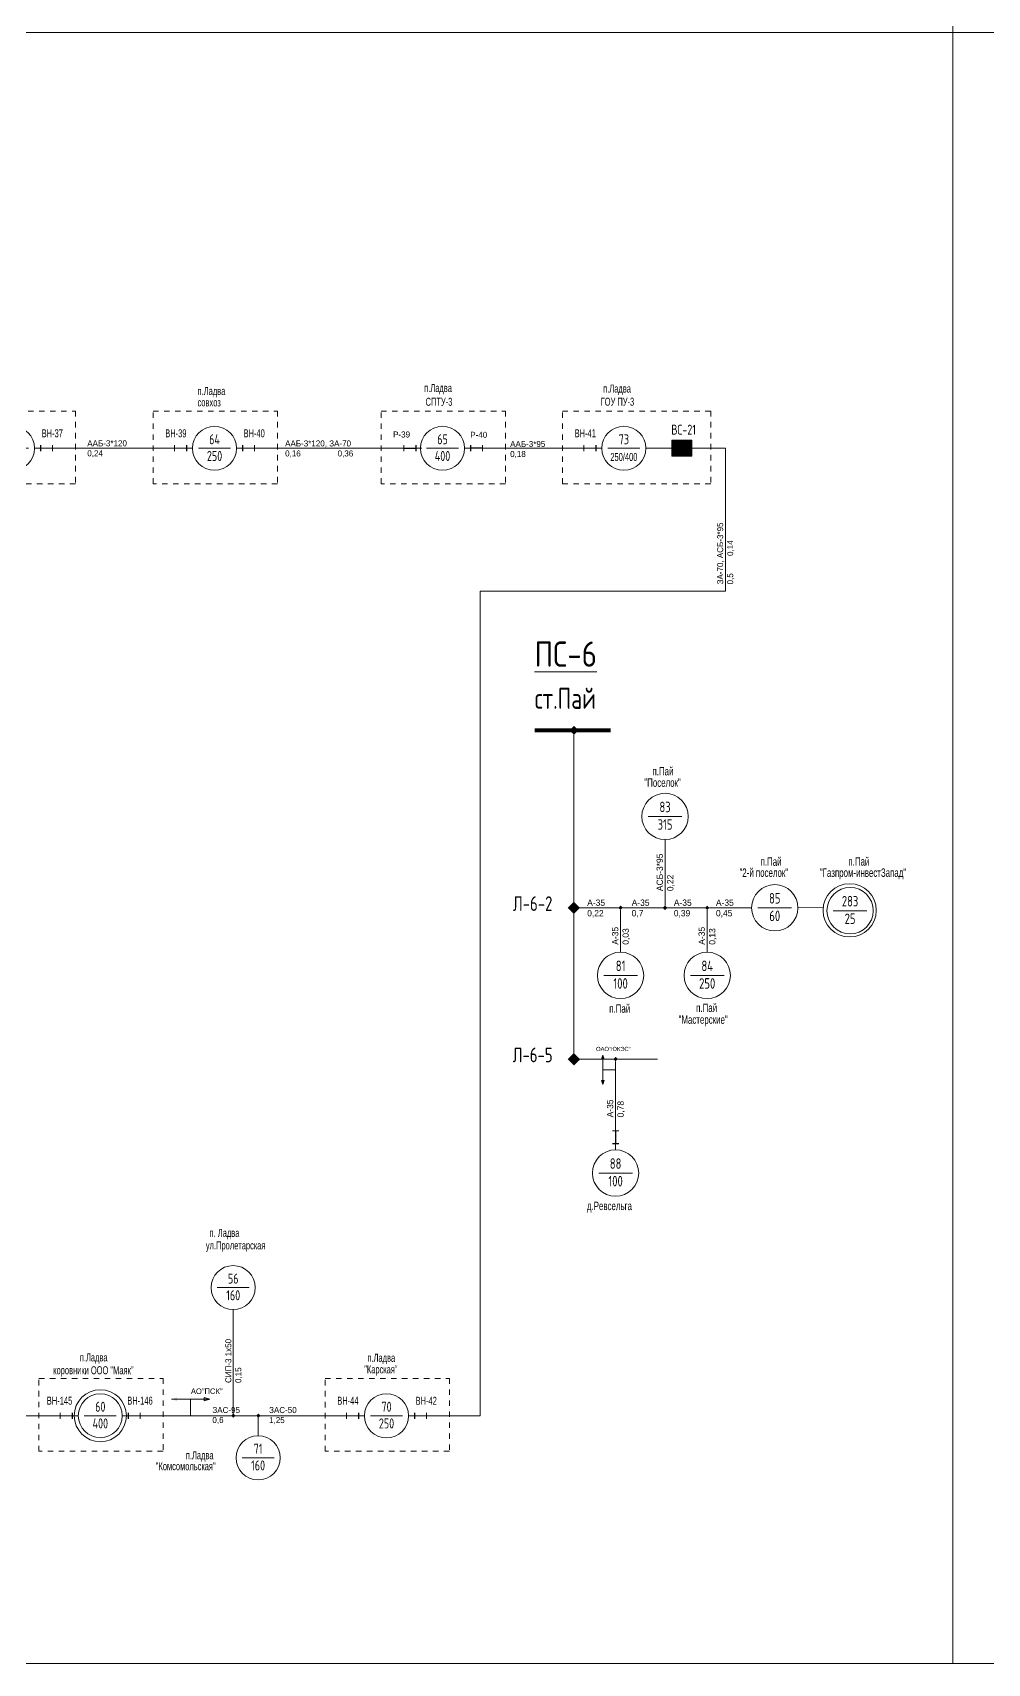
# Model space of a CAD drawing. Header units: millimetres. Extents: x 761 to 2477, y -1102 to -145.
# Drawn here: x 1257.7 to 1431.5, y -1101.8 to -804.8 of the extents above; entities that cross this region are included whole.
import ezdxf
from ezdxf.enums import TextEntityAlignment as Align

# ---------------------------------------------------------------- set-up
doc = ezdxf.new("R2010")
doc.units = ezdxf.units.MM
doc.linetypes.add('JIS_02_1.0', pattern=[2, 1, -1])
for name, color, linetype, lineweight in [('10_КВ', 250, 'Continuous', 18), ('АТРИБУТЫ', 7, 'Continuous', 13), ('РАЗЪЕД_РУБИЛЬН', 150, 'Continuous', 13), ('ТЕКСТ', 7, 'Continuous', 13)]:
    doc.layers.add(name, color=color, linetype=linetype, lineweight=lineweight)
doc.layers.add('Слой1', color=7, linetype='Continuous', lineweight=13, plot=False)
doc.layers.add('СХ_ОПЕРАТИВНАЯ', color=10, linetype='Continuous')
doc.layers.add('ШУНТ_РАЗЪЕД', color=161, linetype='Continuous')
doc.styles.add('ATTRIB', font='txt.shx', dxfattribs={"width": 0.7, "height": 5})
doc.styles.add('PRINADLEGNOST', font='txt.shx', dxfattribs={"width": 0.7, "height": 7})
doc.styles.add('МП', font='txt.shx', dxfattribs={"width": 0.7, "height": 2.5})
doc.styles.add('ПС', font='txt.shx', dxfattribs={"width": 0.8, "height": 12})
doc.styles.add('ТЕКСТ_МОДЕЛИ', font='txt.shx', dxfattribs={"width": 0.7, "height": 5})

# ---------------------------------------------------------------- blocks, each defined once
blk = doc.blocks.new('ВЫКЛ_НАГРУЗКИ')
at = {"color": 0, "linetype": 'ByBlock'}
for p, q in [((0, 0), (0, -3)), ((0, -9), (0, -12))]:
    blk.add_line(p, q, dxfattribs=at)
at = {"layer": 'РАЗЪЕД_РУБИЛЬН', "color": 0, "linetype": 'ByBlock'}
blk.add_line((-1.5, -3), (1.5, -3), dxfattribs=at)
at = {"layer": 'СХ_ОПЕРАТИВНАЯ', "color": 0, "linetype": 'ByBlock'}
blk.add_line((-1.5, -9), (1.5, -9), dxfattribs=at)
at = {"layer": 'РАЗЪЕД_РУБИЛЬН', "color": 7, "style": 'ATTRIB', "width": 0.7}
blk.add_attdef('ДИСП_НОМ', text='', height=5, dxfattribs=at).set_placement((-4.75, -6), align=Align.MIDDLE_RIGHT)
at = {"layer": 'РАЗЪЕД_РУБИЛЬН', "color": 7, "style": 'ATTRIB', "width": 0.7, "flags": 1}
blk.add_attdef('КОД', text='', height=5, dxfattribs=at).set_placement((-4.75, -12), align=Align.MIDDLE_RIGHT)
blk = doc.blocks.new('ТРАНСФ_ПОДСТ')
at = {"color": 7}
blk.add_line((-8, -11), (8, -11), dxfattribs=at)
at = {"color": 0}
blk.add_circle((0, -11), 11, dxfattribs=at)
at = {"layer": 'АТРИБУТЫ', "style": 'ATTRIB', "width": 0.7, "flags": 4}
for tag, p in [('OBOZN', (0, -9)), ('MOCHNOCT', (0, -17.33))]:
    blk.add_attdef(tag, text='', height=5, dxfattribs=at).set_placement(p, align=Align.CENTER)
at = {"layer": 'АТРИБУТЫ', "style": 'ТЕКСТ_МОДЕЛИ', "width": 0.7}
blk.add_attdef('MESTO_1', text='', height=5, dxfattribs=at).set_placement((14, -11), align=Align.BOTTOM_LEFT)
blk.add_attdef('MESTO_2', text='', height=5, dxfattribs=at).set_placement((14, -12), align=Align.TOP_LEFT)
blk = doc.blocks.new('РАЗЪЕДИНИТЕЛЬ')
at = {"color": 0, "linetype": 'ByBlock'}
for p, q in [((0, 0), (0, -3)), ((0, -9), (0, -12))]:
    blk.add_line(p, q, dxfattribs=at)
at = {"layer": 'РАЗЪЕД_РУБИЛЬН', "color": 0, "linetype": 'ByBlock'}
blk.add_line((-1.5, -3), (1.5, -3), dxfattribs=at)
at = {"layer": 'СХ_ОПЕРАТИВНАЯ', "color": 0, "linetype": 'ByBlock'}
blk.add_line((-1.5, -9), (1.5, -9), dxfattribs=at)
at = {"layer": 'ШУНТ_РАЗЪЕД', "color": 0}
blk.add_line((0, -3), (0, -9), dxfattribs=at)
at = {"layer": 'РАЗЪЕД_РУБИЛЬН', "color": 7, "style": 'ATTRIB', "width": 0.7}
blk.add_attdef('ДИСП_НОМ', text='', height=5, dxfattribs=at).set_placement((-4.75, -6), align=Align.MIDDLE_RIGHT)
at = {"layer": 'РАЗЪЕД_РУБИЛЬН', "color": 7, "style": 'ATTRIB', "width": 0.7, "flags": 1}
blk.add_attdef('КОД', text='', height=5, dxfattribs=at).set_placement((-4.75, -12), align=Align.MIDDLE_RIGHT)
blk = doc.blocks.new('ВЫКЛЮЧАТЕЛЬ')
at = {"color": 0, "linetype": 'ByBlock'}
for p, q in [((0, 0), (0, -3)), ((0, -13), (0, -16))]:
    blk.add_line(p, q, dxfattribs=at)
blk.add_lwpolyline([(-4, -3), (4, -3), (4, -13), (-4, -13)], close=True, dxfattribs=at)
at = {"layer": 'АТРИБУТЫ', "style": 'ATTRIB', "width": 0.7}
blk.add_attdef('ДИСП_НОМ', text='', height=5, dxfattribs=at).set_placement((-6, -8), align=Align.MIDDLE_RIGHT)
at = {"layer": 'АТРИБУТЫ', "style": 'ATTRIB', "width": 0.7, "flags": 1}
blk.add_attdef('КОД', text='', height=5, dxfattribs=at).set_placement((-6, -14), align=Align.MIDDLE_RIGHT)
blk = doc.blocks.new('ОТВЕТВЛЕНИЕ')
at = {"color": 0, "linetype": 'ByBlock'}
blk.add_solid([(0, 1.06), (1.06, 0), (-1.06, 0), (0, -1.06)], dxfattribs=at)
blk = doc.blocks.new('НАЗВАНИЕ_ОБЪЕКТА')
at = {"layer": 'АТРИБУТЫ'}
for tag, height, style, width, p in [('НОМЕР-ПС', 12, 'ПС', 0.8, (0, 0)), ('МЕСТОПОЛОЖЕНИЕ', 10, 'МП', 0.7, (0, -22)), ('ПРИНАДЛЕЖНОСТЬ', 7, 'PRINADLEGNOST', 0.7, (0, -37))]:
    blk.add_attdef(tag, text='', height=height, dxfattribs=dict(at, style=style, width=width)).set_placement(p, align=Align.TOP_CENTER)
blk = doc.blocks.new('ПРИСОЕД_ШИНЕ')
at = {"color": 0}
blk.add_solid([(0, 2.12), (2.12, 0), (-2.12, 0), (0, -2.12)], dxfattribs=at)
at = {"layer": 'АТРИБУТЫ', "style": 'ATTRIB', "width": 0.7}
blk.add_attdef('ДИСП_НОМ', text='', height=5, dxfattribs=at).set_placement((0, 3.12), align=Align.CENTER)

msp = doc.modelspace()

# ---------------------------------------------------------------- hatches: boundary and pattern name
at = {"layer": '10_КВ'}
msp.add_hatch(color=256, dxfattribs=at).paths.add_polyline_path([(1374.08, -881.96), (1377.73, -881.96), (1377.73, -879.04), (1374.08, -879.04)])
h = msp.add_hatch(color=256, dxfattribs=at)
h.paths.add_polyline_path([(1361.51, -991.01), (1361.51, -991.78), (1361.74, -991.78)])
h.paths.add_polyline_path([(1361.51, -991.01), (1361.28, -991.78), (1361.51, -991.78)])
h.paths.add_polyline_path([(1361.74, -995.61), (1361.51, -995.61), (1361.51, -996.38)])
h.paths.add_polyline_path([(1361.51, -995.61), (1361.28, -995.61), (1361.51, -996.38)])
h = msp.add_hatch(color=256, dxfattribs=at)
h.paths.add_polyline_path([(1289.94, -1053.69), (1288.94, -1053.69), (1288.94, -1053.99)])
h.paths.add_polyline_path([(1289.94, -1053.69), (1288.94, -1053.39), (1288.94, -1053.69)])
h.paths.add_polyline_path([(1283.94, -1053.99), (1283.94, -1053.69), (1282.94, -1053.69)])
h.paths.add_polyline_path([(1282.94, -1053.69), (1283.94, -1053.69), (1283.94, -1053.39)])

# ---------------------------------------------------------------- linework, layer by layer
for p, q in [((1259.13, -880.5), (1261.32, -880.5)), ((1262.41, -880.5), (1282.41, -880.5)), ((1283.51, -880.5), (1285.69, -880.5)), ((1295.9, -880.5), (1298.09, -880.5)), ((1299.18, -880.5), (1324.18, -880.5)), ((1340.7, -880.5), (1360.7, -880.5)), ((1358.04, -880.5), (1360.23, -880.5)), ((1369.34, -880.5), (1372.99, -880.5)), ((1378.82, -880.5), (1383.82, -880.5)), ((1356.23, -991.09), (1356.23, -932.69)), ((1372.82, -963.78), (1372.82, -951.83)), ((1357.04, -964.19), (1364.72, -964.19)), ((1364.73, -972.27), (1364.73, -964.6)), ((1365.14, -964.19), (1380.48, -964.19)), ((1380.5, -972.27), (1380.5, -964.6)), ((1380.9, -964.19), (1388.58, -964.19)), ((1356.13, -991.76), (1371.47, -991.76)), ((1361.51, -991.01), (1361.28, -991.78)), ((1361.28, -991.78), (1361.74, -991.78)), ((1361.51, -996.38), (1361.51, -991.01)), ((1361.51, -991.01), (1361.74, -991.78)), ((1361.51, -993.7), (1363.82, -993.7)), ((1363.82, -992.16), (1363.82, -1003.67)), ((1361.51, -996.38), (1361.28, -995.61)), ((1361.28, -995.61), (1361.74, -995.61)), ((1361.51, -996.38), (1361.74, -995.61)), ((1294.2, -1056.69), (1294.2, -1037.37)), ((1282.94, -1053.69), (1289.94, -1053.69)), ((1286.44, -1053.69), (1286.44, -1056.69)), ((1289.94, -1053.69), (1288.94, -1053.39)), ((1288.94, -1053.39), (1288.94, -1053.99)), ((1289.94, -1053.69), (1288.94, -1053.99)), ((1241.61, -1056.69), (1261.61, -1056.69)), ((1262.71, -1056.69), (1264.89, -1056.69)), ((1275.1, -1056.69), (1277.29, -1056.69)), ((1278.38, -1056.69), (1298.38, -1056.69)), ((1298.73, -1060.34), (1298.73, -1056.7)), ((1298.73, -1056.7), (1313.73, -1056.7)), ((1314.82, -1056.7), (1317.01, -1056.7)), ((1327.21, -1056.7), (1329.4, -1056.7)), ((1330.49, -1056.7), (1339.16, -1056.7))]:
    msp.add_line(p, q, dxfattribs=at)
at = {"layer": '10_КВ', "ltscale": 100}
msp.add_line((1397.09, -964.16), (1401.58, -964.22), dxfattribs=at)
at = {"layer": '10_КВ', "linetype": 'JIS_02_1.0'}
for points in [[(1242.85, -873.71), (1265.47, -873.71), (1265.47, -886.97), (1242.85, -886.97)], [(1279.62, -873.71), (1302.24, -873.71), (1302.24, -886.97), (1279.62, -886.97)], [(1321.13, -873.71), (1343.76, -873.71), (1343.76, -886.97), (1321.13, -886.97)], [(1354.15, -873.71), (1381.15, -873.71), (1381.15, -886.97), (1354.15, -886.97)], [(1258.82, -1049.9), (1281.44, -1049.9), (1281.44, -1063.16), (1258.82, -1063.16)], [(1310.93, -1049.91), (1333.55, -1049.91), (1333.55, -1063.17), (1310.93, -1063.17)]]:
    msp.add_lwpolyline(points, close=True, dxfattribs=at)
at = {"layer": '10_КВ'}
msp.add_lwpolyline([(1383.82, -880.5), (1383.82, -906.52), (1339.16, -906.52), (1339.16, -1056.7)], dxfattribs=at)
at = {"layer": '10_КВ', "const_width": 0.767}
msp.add_lwpolyline([(1362.92, -931.87), (1349.1, -931.87)], dxfattribs=at)
at = {"layer": '10_КВ'}
for centre, radius in [((1406.44, -964.65), 4.84), ((1270, -1056.69), 4.74)]:
    msp.add_circle(centre, radius, dxfattribs=at)
at = {"layer": 'Слой1', "color": 7}
msp.add_line((1425.25, -804.8), (1425.25, -1101.8), dxfattribs=at)
at = {"layer": 'Слой1', "color": 3}
msp.add_line((1425.25, -1101.8), (1020.25, -1101.8), dxfattribs=at)
for points in [[(1005.25, -804.8), (1425.25, -804.8), (1425.25, -507.8), (1005.25, -507.8)], [(1005.25, -1101.8), (1425.25, -1101.8), (1425.25, -804.8), (1005.25, -804.8)], [(1425.25, -804.8), (1845.25, -804.8), (1845.25, -1101.8), (1425.25, -1101.8)]]:
    msp.add_lwpolyline(points, close=True, dxfattribs=at)

# ---------------------------------------------------------------- block references
at = {"layer": '10_КВ'}
ref = msp.add_blockref('ТРАНСФ_ПОДСТ', (1254.03, -876.49), dxfattribs=dict(at, xscale=0.3645000000000209, yscale=0.3645000000000209, zscale=0.3645000000000209))
ref.add_attrib('MESTO_1', 'п.Ладва', dxfattribs={"layer": 'АТРИБУТЫ', "height": 1.458, "width": 0.7}).set_placement((1250.94, -871.35), align=Align.BOTTOM_LEFT)
ref.add_attrib('MESTO_2', 'школа', dxfattribs={"layer": 'АТРИБУТЫ', "height": 1.458, "width": 0.7}).set_placement((1251.57, -871.46), align=Align.TOP_LEFT)
ref.add_attrib('OBOZN', '74', dxfattribs={"layer": 'АТРИБУТЫ', "height": 1.823, "style": 'ATTRIB', "width": 0.7, "flags": 4}).set_placement((1254.03, -879.77), align=Align.CENTER)
ref.add_attrib('MOCHNOCT', '400', dxfattribs={"layer": 'АТРИБУТЫ', "height": 1.823, "style": 'ATTRIB', "width": 0.7, "flags": 4}).set_placement((1254.03, -882.81), align=Align.CENTER)
ref = msp.add_blockref('ТРАНСФ_ПОДСТ', (1290.8, -876.49), dxfattribs=dict(at, xscale=0.3645000000000209, yscale=0.3645000000000209, zscale=0.3645000000000209))
ref.add_attrib('MESTO_1', 'п.Ладва', dxfattribs={"layer": 'АТРИБУТЫ', "height": 1.458, "width": 0.7}).set_placement((1287.71, -871.23), align=Align.BOTTOM_LEFT)
ref.add_attrib('MESTO_2', 'совхоз', dxfattribs={"layer": 'АТРИБУТЫ', "height": 1.458, "width": 0.7}).set_placement((1287.71, -871.41), align=Align.TOP_LEFT)
ref.add_attrib('OBOZN', '64', dxfattribs={"layer": 'АТРИБУТЫ', "height": 1.823, "style": 'ATTRIB', "width": 0.7, "flags": 4}).set_placement((1290.8, -879.77), align=Align.CENTER)
ref.add_attrib('MOCHNOCT', '250', dxfattribs={"layer": 'АТРИБУТЫ', "height": 1.823, "style": 'ATTRIB', "width": 0.7, "flags": 4}).set_placement((1290.8, -882.81), align=Align.CENTER)
ref = msp.add_blockref('ТРАНСФ_ПОДСТ', (1332.31, -876.49), dxfattribs=dict(at, xscale=0.3645000000000209, yscale=0.3645000000000209, zscale=0.3645000000000209))
ref.add_attrib('MESTO_1', 'п.Ладва', dxfattribs={"layer": 'АТРИБУТЫ', "height": 1.458, "width": 0.7}).set_placement((1328.97, -870.68), align=Align.BOTTOM_LEFT)
ref.add_attrib('MESTO_2', 'СПТУ-3', dxfattribs={"layer": 'АТРИБУТЫ', "height": 1.458, "width": 0.7}).set_placement((1329.22, -871.3), align=Align.TOP_LEFT)
ref.add_attrib('OBOZN', '65', dxfattribs={"layer": 'АТРИБУТЫ', "height": 1.823, "style": 'ATTRIB', "width": 0.7, "flags": 4}).set_placement((1332.31, -879.77), align=Align.CENTER)
ref.add_attrib('MOCHNOCT', '400', dxfattribs={"layer": 'АТРИБУТЫ', "height": 1.823, "style": 'ATTRIB', "width": 0.7, "flags": 4}).set_placement((1332.31, -882.81), align=Align.CENTER)
ref = msp.add_blockref('ТРАНСФ_ПОДСТ', (1365.33, -876.49), dxfattribs=dict(at, xscale=0.3645000000000209, yscale=0.3645000000000209, zscale=0.3645000000000209))
ref.add_attrib('MESTO_1', 'п.Ладва', dxfattribs={"layer": 'АТРИБУТЫ', "height": 1.458, "width": 0.7}).set_placement((1361.56, -870.79), align=Align.BOTTOM_LEFT)
ref.add_attrib('MESTO_2', 'ГОУ ПУ-3', dxfattribs={"layer": 'АТРИБУТЫ', "height": 1.458, "width": 0.7}).set_placement((1361.1, -871.29), align=Align.TOP_LEFT)
ref.add_attrib('OBOZN', '73', dxfattribs={"layer": 'АТРИБУТЫ', "height": 1.823, "style": 'ATTRIB', "width": 0.7, "flags": 4}).set_placement((1365.33, -879.77), align=Align.CENTER)
ref.add_attrib('MOCHNOCT', '250/400', dxfattribs={"layer": 'АТРИБУТЫ', "height": 1.458, "width": 0.7, "flags": 4}).set_placement((1365.33, -882.81), align=Align.CENTER)
ref = msp.add_blockref('ВЫКЛ_НАГРУЗКИ', (1262.41, -880.5), dxfattribs=dict(at, xscale=0.3644999999999996, yscale=0.3644999999999996, zscale=0.3644999999999996, rotation=270))
ref.add_attrib('ДИСП_НОМ', 'ВН-37', dxfattribs={"layer": 'РАЗЪЕД_РУБИЛЬН', "color": 7, "height": 1.458, "width": 0.7}).set_placement((1261.26, -877.77), align=Align.MIDDLE)
ref = msp.add_blockref('ВЫКЛ_НАГРУЗКИ', (1282.41, -880.5), dxfattribs=dict(at, xscale=-0.3644999999999996, yscale=0.3644999999999996, zscale=0.3645, rotation=90))
ref.add_attrib('ДИСП_НОМ', 'ВН-39', dxfattribs={"layer": 'РАЗЪЕД_РУБИЛЬН', "color": 7, "height": 1.458, "width": 0.7}).set_placement((1285.69, -877.77), align=Align.MIDDLE_RIGHT)
ref = msp.add_blockref('ВЫКЛ_НАГРУЗКИ', (1299.18, -880.5), dxfattribs=dict(at, xscale=0.3644999999999996, yscale=0.3644999999999996, zscale=0.3644999999999996, rotation=270))
ref.add_attrib('ДИСП_НОМ', 'ВН-40', dxfattribs={"layer": 'РАЗЪЕД_РУБИЛЬН', "color": 7, "height": 1.458, "width": 0.7}).set_placement((1298.02, -877.77), align=Align.MIDDLE)
ref = msp.add_blockref('ВЫКЛ_НАГРУЗКИ', (1356.95, -880.5), dxfattribs=dict(at, xscale=-0.3644999999999996, yscale=0.3644999999999996, zscale=0.3645, rotation=90))
ref.add_attrib('ДИСП_НОМ', 'ВН-41', dxfattribs={"layer": 'РАЗЪЕД_РУБИЛЬН', "color": 7, "height": 1.458, "width": 0.7}).set_placement((1360.23, -877.77), align=Align.MIDDLE_RIGHT)
ref = msp.add_blockref('ВЫКЛЮЧАТЕЛЬ', (1378.82, -880.5), dxfattribs=dict(at, xscale=-0.3644999999999996, yscale=0.3644999999999996, zscale=0.3645, rotation=270))
ref.add_attrib('ДИСП_НОМ', 'ВС-21', dxfattribs={"layer": 'АТРИБУТЫ', "height": 1.823, "style": 'ATTRIB', "width": 0.7}).set_placement((1378.45, -877.11), align=Align.MIDDLE_RIGHT)
at = {"layer": '10_КВ', "yscale": 0.3644999999999996}
for p, xscale, zscale, rotation in [((1324.18, -880.5), -0.3644999999999996, 0.3645, 90), ((1340.7, -880.5), 0.3644999999999996, 0.3644999999999996, 270)]:
    msp.add_blockref('РАЗЪЕДИНИТЕЛЬ', p, dxfattribs=dict(at, xscale=xscale, zscale=zscale, rotation=rotation))
at = {"layer": '10_КВ'}
ref = msp.add_blockref('НАЗВАНИЕ_ОБЪЕКТА', (1354.67, -915.68), dxfattribs=dict(at, xscale=-0.3836363040000024, yscale=0.3836363040000024, zscale=0.3836363039999999))
ref.add_attrib('НОМЕР-ПС', '%%UПС-6', dxfattribs={"layer": 'АТРИБУТЫ', "height": 4.604, "style": 'ПС', "width": 0.8}).set_placement((1354.74, -915.68), align=Align.TOP_CENTER)
ref.add_attrib('МЕСТОПОЛОЖЕНИЕ', 'ст.Пай', dxfattribs={"layer": 'АТРИБУТЫ', "height": 3.836, "style": 'МП', "width": 0.7}).set_placement((1354.67, -924.12), align=Align.TOP_CENTER)
for name, p, xscale, yscale, zscale in [('ПРИСОЕД_ШИНЕ', (1356.23, -931.87), -0.3836363040000024, 0.3836363040000024, 0.3836363039999999), ('ОТВЕТВЛЕНИЕ', (1364.73, -964.19), 0.3836363040000024, 0.3836363040000024, 0.3836363040000024), ('ОТВЕТВЛЕНИЕ', (1372.82, -964.19), 0.3836363040000024, 0.3836363040000024, 0.3836363040000024), ('ОТВЕТВЛЕНИЕ', (1380.5, -964.19), 0.3836363040000024, 0.3836363040000024, 0.3836363040000024), ('ОТВЕТВЛЕНИЕ', (1363.82, -991.75), 0.3836363040000024, 0.3836363040000024, 0.3836363040000024), ('РАЗЪЕДИНИТЕЛЬ', (1363.82, -1003.67), 0.3836363040000024, 0.3836363040000024, 0.3836363040000024), ('ОТВЕТВЛЕНИЕ', (1294.21, -1056.69), 0.3645000000000209, 0.3645000000000209, 0.3645000000000209), ('ОТВЕТВЛЕНИЕ', (1298.77, -1056.69), 0.3645000000000209, 0.3645000000000209, 0.3645000000000209)]:
    msp.add_blockref(name, p, dxfattribs=dict(at, xscale=xscale, yscale=yscale, zscale=zscale))
ref = msp.add_blockref('ТРАНСФ_ПОДСТ', (1372.82, -943.33), dxfattribs=dict(at, xscale=0.3836363040000024, yscale=0.3836363040000024, zscale=0.3836363040000024))
ref.add_attrib('MESTO_1', 'п.Пай', dxfattribs={"layer": 'АТРИБУТЫ', "height": 1.535, "width": 0.7}).set_placement((1370.53, -940.54), align=Align.BOTTOM_LEFT)
ref.add_attrib('MESTO_2', '"Поселок"', dxfattribs={"layer": 'АТРИБУТЫ', "height": 1.535, "width": 0.7}).set_placement((1369.06, -940.62), align=Align.TOP_LEFT)
ref.add_attrib('OBOZN', '83', dxfattribs={"layer": 'АТРИБУТЫ', "height": 1.918, "style": 'ATTRIB', "width": 0.7, "flags": 4}).set_placement((1372.82, -946.78), align=Align.CENTER)
ref.add_attrib('MOCHNOCT', '315', dxfattribs={"layer": 'АТРИБУТЫ', "height": 1.918, "style": 'ATTRIB', "width": 0.7, "flags": 4}).set_placement((1372.82, -949.98), align=Align.CENTER)
ref = msp.add_blockref('ТРАНСФ_ПОДСТ', (1392.8, -959.97), dxfattribs=dict(at, xscale=0.3836363040000024, yscale=0.3836363040000024, zscale=0.3836363040000024))
ref.add_attrib('MESTO_1', 'п.Пай', dxfattribs={"layer": 'АТРИБУТЫ', "height": 1.535, "width": 0.7}).set_placement((1390.22, -957), align=Align.BOTTOM_LEFT)
ref.add_attrib('MESTO_2', '"2-й поселок"', dxfattribs={"layer": 'АТРИБУТЫ', "height": 1.5345, "width": 0.7}).set_placement((1386.38, -957.02), align=Align.TOP_LEFT)
ref.add_attrib('OBOZN', '85', dxfattribs={"layer": 'АТРИБУТЫ', "height": 1.918, "style": 'ATTRIB', "width": 0.7, "flags": 4}).set_placement((1392.8, -963.42), align=Align.CENTER)
ref.add_attrib('MOCHNOCT', '60', dxfattribs={"layer": 'АТРИБУТЫ', "height": 1.918, "style": 'ATTRIB', "width": 0.7, "flags": 4}).set_placement((1392.8, -966.62), align=Align.CENTER)
ref = msp.add_blockref('ТРАНСФ_ПОДСТ', (1406.51, -960.49), dxfattribs=dict(at, xscale=0.3836363040000024, yscale=0.3836363040000024, zscale=0.3836363040000024))
ref.add_attrib('MESTO_1', 'п.Пай', dxfattribs={"layer": 'АТРИБУТЫ', "height": 1.535, "width": 0.7}).set_placement((1406.21, -956.97), align=Align.BOTTOM_LEFT)
ref.add_attrib('MESTO_2', '"Газпром-инвестЗапад"', dxfattribs={"layer": 'АТРИБУТЫ', "height": 1.5345, "width": 0.7}).set_placement((1401.01, -957.02), align=Align.TOP_LEFT)
ref.add_attrib('OBOZN', '283', dxfattribs={"layer": 'АТРИБУТЫ', "height": 1.918, "style": 'ATTRIB', "width": 0.7, "flags": 4}).set_placement((1406.51, -963.94), align=Align.CENTER)
ref.add_attrib('MOCHNOCT', '25', dxfattribs={"layer": 'АТРИБУТЫ', "height": 1.918, "style": 'ATTRIB', "width": 0.7, "flags": 4}).set_placement((1406.51, -967.14), align=Align.CENTER)
at = {"layer": '10_КВ', "linetype": 'Continuous'}
ref = msp.add_blockref('ПРИСОЕД_ШИНЕ', (1356.23, -964.19), dxfattribs=dict(at, xscale=0.535265280000167, yscale=0.535265280000167, zscale=0.535265280000167))
ref.add_attrib('ДИСП_НОМ', 'Л-6-2', dxfattribs={"layer": 'АТРИБУТЫ', "height": 2.676, "style": 'ATTRIB', "width": 0.7}).set_placement((1348.72, -964.76), align=Align.CENTER)
at = {"layer": '10_КВ'}
ref = msp.add_blockref('ТРАНСФ_ПОДСТ', (1364.73, -972.27), dxfattribs=dict(at, xscale=0.3836363040000024, yscale=0.3836363040000024, zscale=0.3836363040000024))
ref.add_attrib('MESTO_1', 'п.Пай', dxfattribs={"layer": 'АТРИБУТЫ', "height": 1.535, "width": 0.7}).set_placement((1362.67, -983.76), align=Align.BOTTOM_LEFT)
ref.add_attrib('OBOZN', '81', dxfattribs={"layer": 'АТРИБУТЫ', "height": 1.918, "style": 'ATTRIB', "width": 0.7, "flags": 4}).set_placement((1364.73, -975.72), align=Align.CENTER)
ref.add_attrib('MOCHNOCT', '100', dxfattribs={"layer": 'АТРИБУТЫ', "height": 1.918, "style": 'ATTRIB', "width": 0.7, "flags": 4}).set_placement((1364.73, -978.92), align=Align.CENTER)
ref = msp.add_blockref('ТРАНСФ_ПОДСТ', (1380.5, -972.27), dxfattribs=dict(at, xscale=0.3836363040000024, yscale=0.3836363040000024, zscale=0.3836363040000024))
ref.add_attrib('MESTO_1', 'п.Пай', dxfattribs={"layer": 'АТРИБУТЫ', "height": 1.535, "width": 0.7}).set_placement((1378.48, -983.62), align=Align.BOTTOM_LEFT)
ref.add_attrib('MESTO_2', '"Мастерские"', dxfattribs={"layer": 'АТРИБУТЫ', "height": 1.5345, "width": 0.7}).set_placement((1375.3, -983.78), align=Align.TOP_LEFT)
ref.add_attrib('OBOZN', '84', dxfattribs={"layer": 'АТРИБУТЫ', "height": 1.918, "style": 'ATTRIB', "width": 0.7, "flags": 4}).set_placement((1380.5, -975.72), align=Align.CENTER)
ref.add_attrib('MOCHNOCT', '250', dxfattribs={"layer": 'АТРИБУТЫ', "height": 1.918, "style": 'ATTRIB', "width": 0.7, "flags": 4}).set_placement((1380.5, -978.92), align=Align.CENTER)
at = {"layer": '10_КВ', "linetype": 'Continuous'}
ref = msp.add_blockref('ПРИСОЕД_ШИНЕ', (1356.23, -991.76), dxfattribs=dict(at, xscale=0.535265280000167, yscale=0.535265280000167, zscale=0.535265280000167))
ref.add_attrib('ДИСП_НОМ', 'Л-6-5', dxfattribs={"layer": 'АТРИБУТЫ', "height": 2.676, "style": 'ATTRIB', "width": 0.7}).set_placement((1348.72, -992.32), align=Align.CENTER)
at = {"layer": '10_КВ'}
ref = msp.add_blockref('ТРАНСФ_ПОДСТ', (1363.82, -1008.27), dxfattribs=dict(at, xscale=0.3836363040000024, yscale=0.3836363040000024, zscale=0.3836363040000024))
ref.add_attrib('MESTO_1', 'д.Ревсельга', dxfattribs={"layer": 'АТРИБУТЫ', "height": 1.5345, "width": 0.7}).set_placement((1358.6, -1019.71), align=Align.BOTTOM_LEFT)
ref.add_attrib('OBOZN', '88', dxfattribs={"layer": 'АТРИБУТЫ', "height": 1.918, "style": 'ATTRIB', "width": 0.7, "flags": 4}).set_placement((1363.82, -1011.73), align=Align.CENTER)
ref.add_attrib('MOCHNOCT', '100', dxfattribs={"layer": 'АТРИБУТЫ', "height": 1.918, "style": 'ATTRIB', "width": 0.7, "flags": 4}).set_placement((1363.82, -1014.92), align=Align.CENTER)
ref = msp.add_blockref('ТРАНСФ_ПОДСТ', (1294.2, -1029.35), dxfattribs=dict(at, xscale=0.3645000000000209, yscale=0.3645000000000209, zscale=0.3645000000000209))
ref.add_attrib('MESTO_1', 'п. Ладва', dxfattribs={"layer": 'АТРИБУТЫ', "height": 1.458, "width": 0.7}).set_placement((1289.89, -1024.56), align=Align.BOTTOM_LEFT)
ref.add_attrib('MESTO_2', 'ул.Пролетарская', dxfattribs={"layer": 'АТРИБУТЫ', "height": 1.458, "width": 0.7}).set_placement((1289.22, -1024.94), align=Align.TOP_LEFT)
ref.add_attrib('OBOZN', '56', dxfattribs={"layer": 'АТРИБУТЫ', "height": 1.823, "style": 'ATTRIB', "width": 0.7, "flags": 4}).set_placement((1294.2, -1032.63), align=Align.CENTER)
ref.add_attrib('MOCHNOCT', '160', dxfattribs={"layer": 'АТРИБУТЫ', "height": 1.823, "style": 'ATTRIB', "width": 0.7, "flags": 4}).set_placement((1294.2, -1035.67), align=Align.CENTER)
ref = msp.add_blockref('ТРАНСФ_ПОДСТ', (1270, -1052.68), dxfattribs=dict(at, xscale=0.3645000000000209, yscale=0.3645000000000209, zscale=0.3645000000000209))
ref.add_attrib('MESTO_1', 'п.Ладва', dxfattribs={"layer": 'АТРИБУТЫ', "height": 1.458, "width": 0.7}).set_placement((1266.27, -1047.24), align=Align.BOTTOM_LEFT)
ref.add_attrib('MESTO_2', 'коровники ООО "Маяк"', dxfattribs={"layer": 'АТРИБУТЫ', "height": 1.458, "width": 0.7}).set_placement((1261.43, -1047.68), align=Align.TOP_LEFT)
ref.add_attrib('OBOZN', '60', dxfattribs={"layer": 'АТРИБУТЫ', "height": 1.823, "style": 'ATTRIB', "width": 0.7, "flags": 4}).set_placement((1270, -1055.96), align=Align.CENTER)
ref.add_attrib('MOCHNOCT', '400', dxfattribs={"layer": 'АТРИБУТЫ', "height": 1.823, "style": 'ATTRIB', "width": 0.7, "flags": 4}).set_placement((1270, -1059), align=Align.CENTER)
ref = msp.add_blockref('ТРАНСФ_ПОДСТ', (1322.11, -1052.69), dxfattribs=dict(at, xscale=0.3645000000000209, yscale=0.3645000000000209, zscale=0.3645000000000209))
ref.add_attrib('MESTO_1', 'п.Ладва', dxfattribs={"layer": 'АТРИБУТЫ', "height": 1.458, "width": 0.7}).set_placement((1318.63, -1047.31), align=Align.BOTTOM_LEFT)
ref.add_attrib('MESTO_2', '"Карская"', dxfattribs={"layer": 'АТРИБУТЫ', "height": 1.458, "width": 0.7}).set_placement((1318.05, -1047.52), align=Align.TOP_LEFT)
ref.add_attrib('OBOZN', '70', dxfattribs={"layer": 'АТРИБУТЫ', "height": 1.823, "style": 'ATTRIB', "width": 0.7, "flags": 4}).set_placement((1322.11, -1055.97), align=Align.CENTER)
ref.add_attrib('MOCHNOCT', '250', dxfattribs={"layer": 'АТРИБУТЫ', "height": 1.823, "style": 'ATTRIB', "width": 0.7, "flags": 4}).set_placement((1322.11, -1059.01), align=Align.CENTER)
ref = msp.add_blockref('ВЫКЛ_НАГРУЗКИ', (1261.61, -1056.69), dxfattribs=dict(at, xscale=-0.3644999999999996, yscale=0.3644999999999996, zscale=0.3645, rotation=90))
ref.add_attrib('ДИСП_НОМ', 'ВН-145', dxfattribs={"layer": 'РАЗЪЕД_РУБИЛЬН', "color": 7, "height": 1.458, "width": 0.7}).set_placement((1264.89, -1053.95), align=Align.MIDDLE_RIGHT)
ref = msp.add_blockref('ВЫКЛ_НАГРУЗКИ', (1278.38, -1056.69), dxfattribs=dict(at, xscale=0.3644999999999996, yscale=0.3644999999999996, zscale=0.3644999999999996, rotation=270))
ref.add_attrib('ДИСП_НОМ', 'ВН-146', dxfattribs={"layer": 'РАЗЪЕД_РУБИЛЬН', "color": 7, "height": 1.458, "width": 0.7}).set_placement((1277.22, -1053.95), align=Align.MIDDLE)
ref = msp.add_blockref('ВЫКЛ_НАГРУЗКИ', (1313.73, -1056.7), dxfattribs=dict(at, xscale=-0.3644999999999996, yscale=0.3644999999999996, zscale=0.3645, rotation=90))
ref.add_attrib('ДИСП_НОМ', 'ВН-44', dxfattribs={"layer": 'РАЗЪЕД_РУБИЛЬН', "color": 7, "height": 1.458, "width": 0.7}).set_placement((1317.01, -1053.96), align=Align.MIDDLE_RIGHT)
ref = msp.add_blockref('ВЫКЛ_НАГРУЗКИ', (1330.49, -1056.7), dxfattribs=dict(at, xscale=0.3644999999999996, yscale=0.3644999999999996, zscale=0.3644999999999996, rotation=270))
ref.add_attrib('ДИСП_НОМ', 'ВН-42', dxfattribs={"layer": 'РАЗЪЕД_РУБИЛЬН', "color": 7, "height": 1.458, "width": 0.7}).set_placement((1329.34, -1053.96), align=Align.MIDDLE)
ref = msp.add_blockref('ТРАНСФ_ПОДСТ', (1298.73, -1060.34), dxfattribs=dict(at, xscale=0.3645000000000209, yscale=0.3645000000000209, zscale=0.3645000000000209))
ref.add_attrib('MESTO_1', 'п.Ладва', dxfattribs={"layer": 'АТРИБУТЫ', "height": 1.458, "width": 0.7}).set_placement((1285.57, -1065.06), align=Align.BOTTOM_LEFT)
ref.add_attrib('MESTO_2', '"Комсомольская"', dxfattribs={"layer": 'АТРИБУТЫ', "height": 1.458, "width": 0.7}).set_placement((1280.1, -1065.16), align=Align.TOP_LEFT)
ref.add_attrib('OBOZN', '71', dxfattribs={"layer": 'АТРИБУТЫ', "height": 1.823, "style": 'ATTRIB', "width": 0.7, "flags": 4}).set_placement((1298.73, -1063.62), align=Align.CENTER)
ref.add_attrib('MOCHNOCT', '160', dxfattribs={"layer": 'АТРИБУТЫ', "height": 1.823, "style": 'ATTRIB', "width": 0.7, "flags": 4}).set_placement((1298.73, -1066.66), align=Align.CENTER)

# ---------------------------------------------------------------- texts
at = {"layer": 'ТЕКСТ', "attachment_point": 1}
for s, insert, char_height, width in [('ААБ-3*120\\P0,24', (1267.63, -879.04), 1.093, 6.7928), ('ААБ-3*120, ЗА-70\\P0,16^I^I  0,36', (1303.65, -879.07), 1.0935, 18.3331), ('Р-39', (1323.31, -877.44), 1.093, 7.5651), ('Р-40', (1337.36, -877.5), 1.093, 7.5651), ('ААБ-3*95\\P0,18', (1344.62, -879.17), 1.093, 2.1233), ('А-35\\P0,22', (1358.65, -962.68), 1.151, 11.3726), ('А-35\\P0,7', (1366.75, -962.68), 1.151, 11.3726), ('А-35\\P0,39', (1374.42, -962.68), 1.151, 11.3726), ('А-35\\P0,45', (1382.09, -962.68), 1.151, 11.3726), ('ОАО"ЮКЭС"', (1360.26, -989.51), 0.767, 20.1877), ('АО"ПСК"', (1286.49, -1051.73), 1, 21.1283), ('ЗАС-95\\P0,6', (1290.41, -1055.11), 1.093, 6.7928), ('ЗАС-50\\P1,25', (1300.73, -1055.12), 1.093, 6.7928)]:
    msp.add_mtext(s, dxfattribs=dict(at, insert=insert, char_height=char_height, width=width))
at = {"layer": 'ТЕКСТ', "attachment_point": 1, "rotation": 90}
for s, insert, char_height, width in [('ЗА-70, АСБ-3*95\\P0,5^I  0,14', (1382.31, -905.29), 1.0935, 19.3987), ('АСБ-3*95\\P0,22', (1371.28, -961.15), 1.151, 11.3726), ('А-35\\P0,03', (1363.16, -970.91), 1.151, 11.3726), ('А-35\\P0,13', (1378.92, -970.91), 1.151, 11.3726), ('А-35\\P0,78', (1362.24, -1002.35), 1.151, 11.3726), ('СИП-3 1х50\\P0,15', (1292.76, -1050.73), 1.093, 11.4321)]:
    msp.add_mtext(s, dxfattribs=dict(at, insert=insert, char_height=char_height, width=width))

doc.saveas('drawing.dxf')
